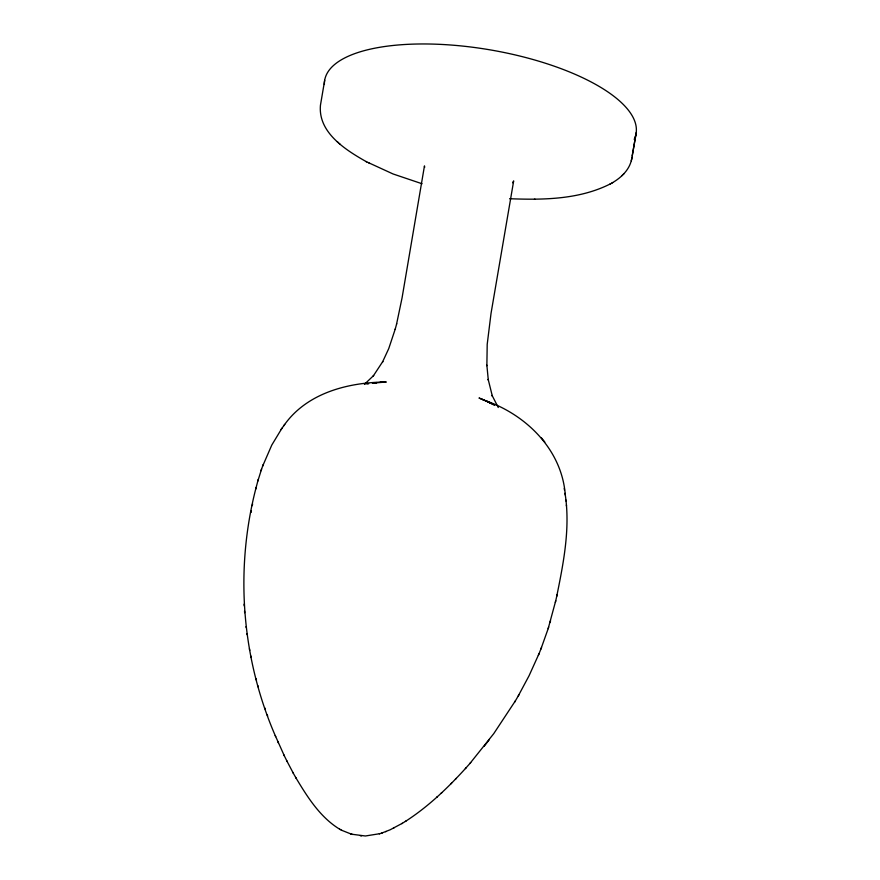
<?xml version="1.0" encoding="UTF-8"?>
<svg xmlns="http://www.w3.org/2000/svg" width="880" height="880" viewBox="0 0 880 880"><rect width="100%" height="100%" fill="white"/><g stroke="black" fill="none" stroke-linecap="round" stroke-linejoin="round"><path stroke-width="1.32" d="M256.113 487.531C234.652 569.954 241.593 658.625 275.704 736.659M631.664 159.115L635.943 134.288M324.676 80.355L320.452 105.226C317.911 132.726 345.862 150.128 366.663 161.876M632.214 155.936L636.24 132.539M251.108 512.402L251.416 510.664M252.274 505.659L252.593 503.921M556.71 596.398C563.552 562.628 570.526 527.813 565.026 493.295M611.919 183.029C620.939 177.881 629.453 169.961 631.598 159.401M631.29 160.842L631.983 157.685M540.914 649.033L548.163 628.672L555.742 600.732M555.368 602.448L557.095 594.682M396.561 324.148L402.072 297.847L424.468 165.88L424.666 167.398M257.84 481.041L261.591 469.051M395.175 329.384L396.693 323.653M255.662 489.225L258.28 479.358M395.307 328.878L388.729 348.634L382.514 362.043L382.789 361.515L373.219 376.057L373.681 375.496L364.419 384.329L366.091 383.196M548.163 628.672L548.669 627.022M550.055 622.479L550.561 620.818M262.603 466.224L271.777 445.082L281.941 428.263M261.008 470.69L263.186 464.585M518.254 695.937L529.067 675.73L539 653.774M538.373 655.336L541.541 647.46M469.92 763.466L493.746 733.645L515.372 700.876M514.624 702.174L519.024 694.628M283.778 425.733C306.515 392.854 348.359 382.239 386.265 382.019L372.68 383.119M280.973 429.605L284.735 424.413M484.22 746.207L489.434 739.453M405.416 821.403C428.23 806.718 448.008 787.765 466.158 767.712M465.377 768.603L470.734 762.542M512.611 182.765L513.678 180.906L491.04 313.346L487.201 344.355L486.871 365.728L486.86 365.156L488.301 380.061L488.191 379.412L492.36 396.165L492.074 395.406L498.278 407.517M450.89 783.86L451.649 783.09M455.433 779.24L456.225 778.426M622.017 175.637L622.633 175.021M623.381 174.262L623.997 173.635M436.689 797.313L437.404 796.664M441.111 793.276L441.859 792.583M381.821 833.052L390.203 829.763L402.402 823.262M401.819 823.625L406.032 821.018M509.586 198.715C543.565 200.035 579.722 199.529 610.698 183.722M609.884 184.184L612.744 182.556M393.305 828.267L393.888 827.992M385.616 831.688L386.177 831.479M351.417 834.185L365.387 835.989L379.83 833.679M379.335 833.833L382.371 832.876M366.806 384.109L368.72 383.746M380.127 382.294L382.734 382.184M534.457 199.243L535.029 199.232M360.404 835.802L361.559 835.89M341.363 830.159L351.571 834.218M352.495 834.471L350.889 834.031M422.07 183.755L393.052 173.965L365.926 161.502M484.682 400.312L479.006 398.002L489.467 402.611M485.881 400.807C526.779 415.195 562.001 450.12 565.301 495.088M482.339 399.355L488.4 401.83M489.346 402.556L494.67 405.416M368.973 163.097L369.677 163.471M295.669 777.436C307.362 796.906 320.166 817.487 340.109 829.466M339.625 829.202L341.803 830.39M337.172 141.559L337.887 142.197M339.185 143.363L339.889 143.99M544.819 442.079L541.2 437.613M286.649 760.562L293.304 773.212M292.798 772.332L296.142 778.272M275.22 735.526L284.339 755.843M283.833 754.831L287.133 761.519M277.893 741.785L278.355 742.874M264.836 707.971L265.309 709.313M267.19 714.725L267.652 716.023M256.058 678.733L256.487 680.273M257.983 685.773L258.39 687.269M249.403 648.769L249.733 650.43M250.778 655.875L251.097 657.503M564.234 488.4L564.509 490.171M246.037 626.615L246.18 627.616M246.961 633.633L247.104 634.634M565.928 500.027L566.016 501.05M566.379 504.955L566.467 505.989M244.079 604.164L244.2 605.869M244.541 611.028L244.651 612.722M324.379 84.502A157.96 57.838 9.7 0 1 492.877 50.347A157.96 57.838 9.7 0 1 634.183 139.348M376.816 382.591L372.46 383.108L376.816 382.591M491.414 403.568L487.465 401.621L491.414 403.568"/></g></svg>
